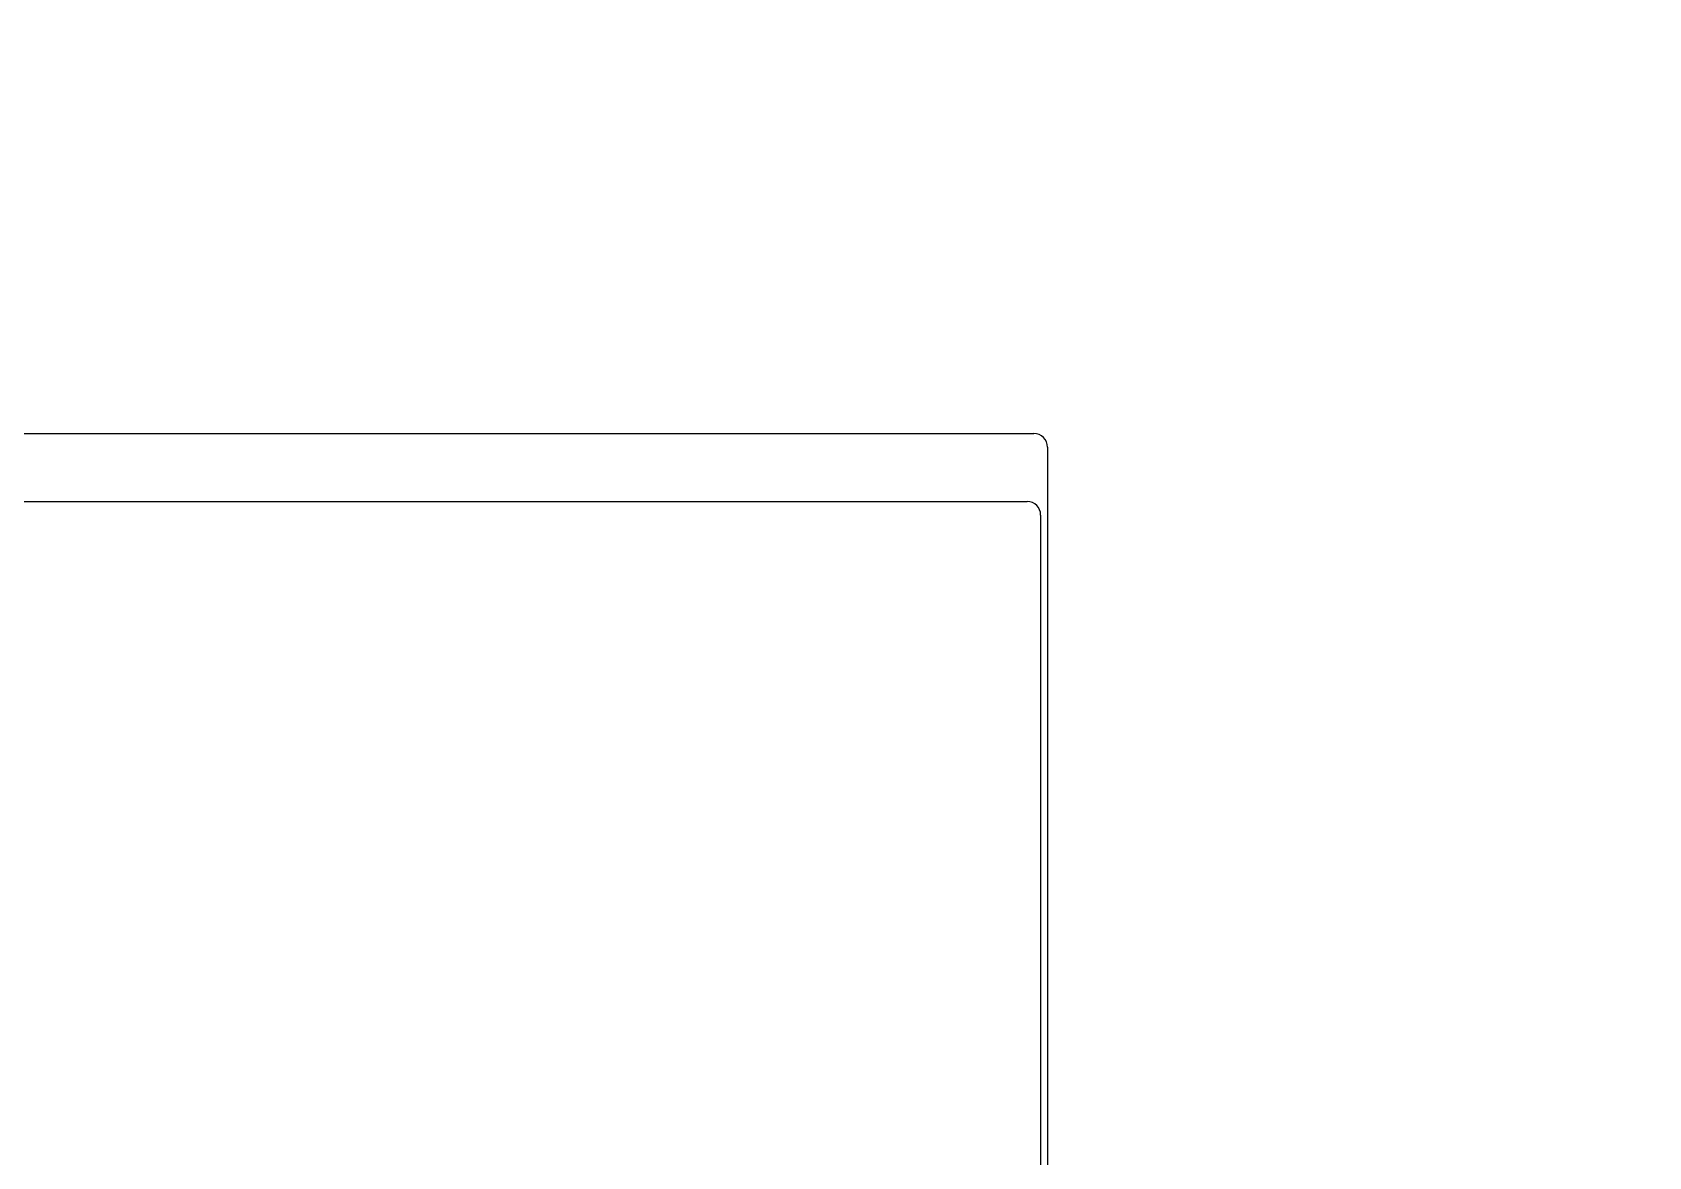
# Model space of a CAD drawing. Extents: x 1225654 to 1325654, y 924838 to 1022543.
# Drawn here: x 1271489 to 1276252, y 951751 to 955062 of the extents above; entities that cross this region are included whole.
import ezdxf

# ---------------------------------------------------------------- set-up
doc = ezdxf.new("R2010")
doc.units = 13

msp = doc.modelspace()

# ---------------------------------------------------------------- linework, layer by layer
for p, q in [((1270990.4, 953880.4), (1274440.3, 953880.4)), ((1274480.3, 953840.4), (1274480.3, 947672.1)), ((1270990.4, 953680.4), (1274420.3, 953680.4)), ((1274460.3, 953640.4), (1274460.3, 947668.8))]:
    msp.add_line(p, q)
msp.add_lwpolyline([(1260678.3, 924838.4), (1290630.1, 924838.4, 6.524121)], format="xyb", close=True)
msp.add_lwpolyline([(1260678.3, 924838.4), (1290630.1, 924838.4, 6.524121)], format="xyb", close=True)
for centre in [(1274440.3, 953840.4), (1274420.3, 953640.4)]:
    msp.add_arc(centre, 40, 0, 90)

doc.saveas('drawing.dxf')
